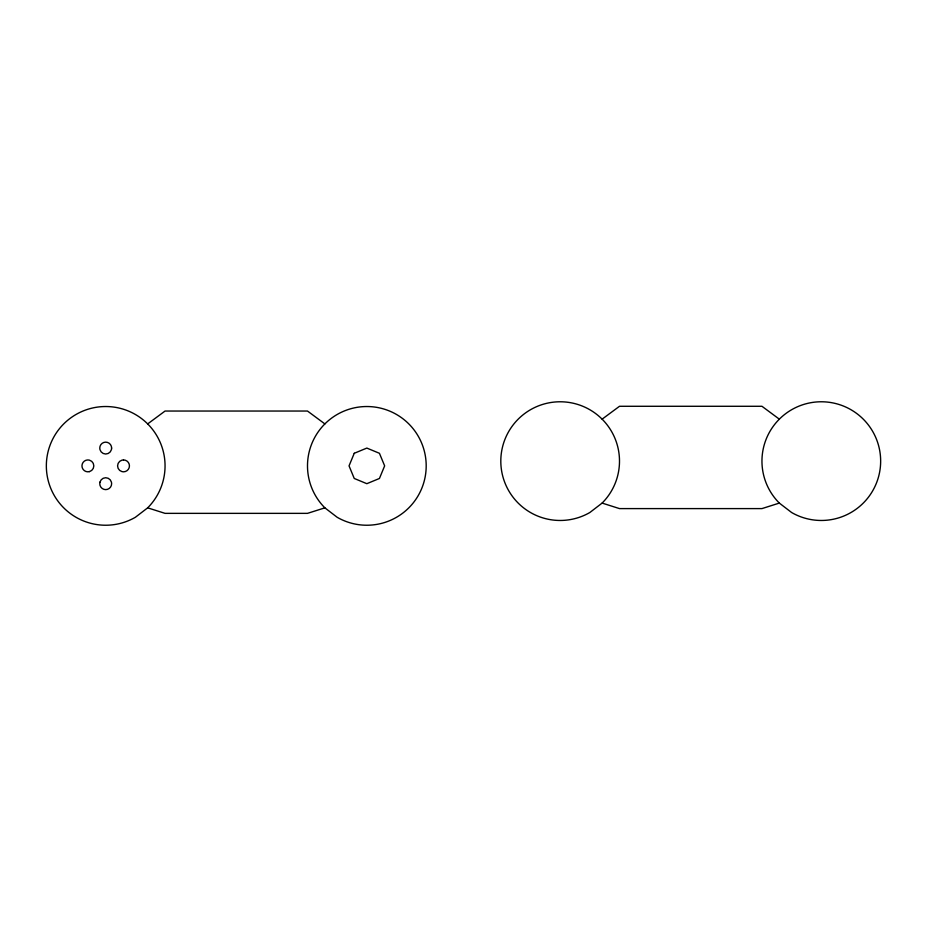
<?xml version="1.0" encoding="UTF-8"?>
<svg xmlns="http://www.w3.org/2000/svg" width="927" height="927" viewBox="0 0 927 927"><rect width="100%" height="100%" fill="white"/><g stroke="black" fill="none" stroke-linecap="round" stroke-linejoin="round"><path stroke-width="1.39" d="M147.671 507.845L135.377 517.278A59.351 59.351 0 0 1 46.57 471.055A59.351 59.351 0 0 1 126.002 410.105A59.351 59.351 0 0 1 147.671 507.845L165.052 513.361L307.497 513.361L324.879 507.845L337.161 517.278A59.351 59.351 0 0 0 425.968 471.055A59.351 59.351 0 0 0 346.547 410.105A59.351 59.351 0 0 0 324.879 507.845M602.121 503.083L589.839 512.515A59.351 59.351 0 0 1 501.032 466.293A59.351 59.351 0 0 1 580.453 405.354A59.351 59.351 0 0 1 602.121 503.083L619.503 508.599L761.948 508.599L779.329 503.083L791.623 512.515A59.351 59.351 0 0 0 880.43 466.293A59.351 59.351 0 0 0 800.998 405.354A59.351 59.351 0 0 0 779.329 503.083M147.671 423.917L165.052 411.043L307.497 411.043L324.879 423.917M602.121 419.155L619.503 406.281L761.948 406.281L779.329 419.155M99.965 482.144L99.768 483.685A5.933 5.933 0 0 0 105.701 489.618A5.933 5.933 0 0 0 111.634 483.685L111.437 482.144A5.933 5.933 0 0 0 99.965 482.144M111.634 448.077L111.437 449.607A5.933 5.933 0 0 1 99.965 449.607L99.768 448.077A5.933 5.933 0 0 1 105.701 442.144A5.933 5.933 0 0 1 111.634 448.077M354.253 453.291L349.039 465.875L354.253 478.471L366.837 483.685L379.433 478.471L384.647 465.875L379.433 453.291L366.837 448.077L354.253 453.291M123.511 459.943L121.97 460.151A5.933 5.933 0 0 0 121.97 471.611L123.511 471.82A5.933 5.933 0 0 0 129.444 465.875A5.933 5.933 0 0 0 123.511 459.943M89.432 471.611L87.891 471.82A5.933 5.933 0 0 1 81.958 465.875A5.933 5.933 0 0 1 87.891 459.943L89.432 460.151A5.933 5.933 0 0 1 89.432 471.611"/></g></svg>
